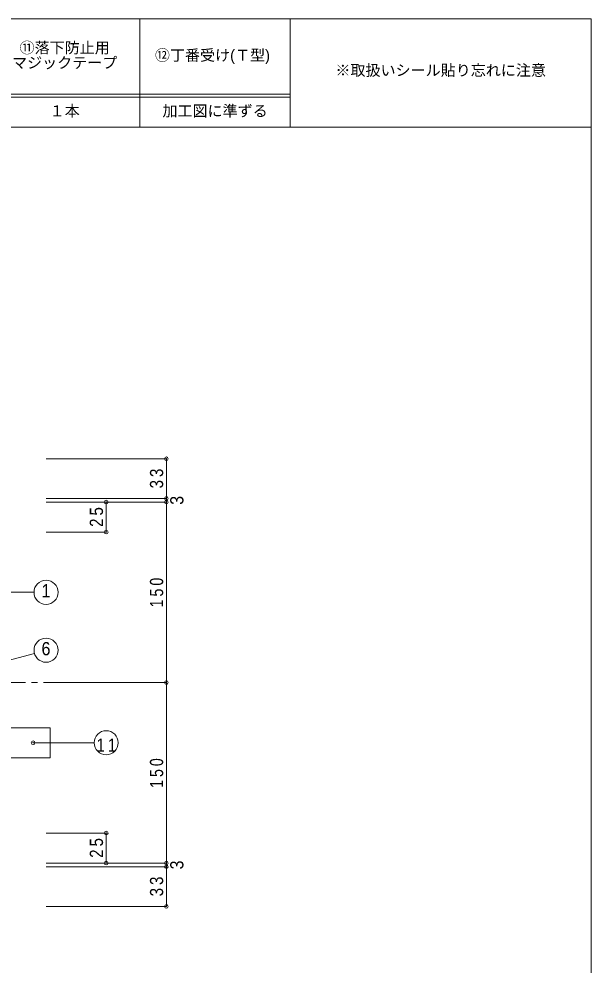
# Model space of a CAD drawing. Units: millimetres at full size, sheet at 1:5. Extents: x -4786 to 1000, y -688 to 1008.
# Drawn here: x 524 to 1000, y -99 to 688 of the extents above; entities that cross this region are included whole.
import ezdxf
from ezdxf.enums import TextEntityAlignment as Align

# ---------------------------------------------------------------- set-up
doc = ezdxf.new("R2010")
doc.units = ezdxf.units.MM
doc.header["$LTSCALE"] = 5
doc.header["$PDMODE"] = 32
doc.header["$PDSIZE"] = 3
doc.linetypes.add('CHAIN2', pattern=[12, 9, -1, 1, -1])
for name, color, linetype, lineweight in [('2-3_寸法', 4, 'Continuous', 9), ('2-4_引出線字', 4, 'Continuous', 9), ('2-5_文字', 7, 'Continuous', 9), ('2-8_他製品', 7, 'Continuous', 9), ('F-0_図面枠', 6, 'Continuous', 9), ('F-5_F-5ﾚｲﾔ', 7, 'Continuous', 9)]:
    doc.layers.add(name, color=color, linetype=linetype, lineweight=lineweight)
doc.styles.add('HGｺﾞｼｯｸM', font='')
doc.styles.get('HGｺﾞｼｯｸM').set_extended_font_data('HGｺﾞｼｯｸM')

msp = doc.modelspace()

# ---------------------------------------------------------------- linework, layer by layer
at = {"layer": '2-3_寸法'}
for p, q in [((647, 322), (547, 322)), ((647, 322), (647, 289)), ((647, 289), (547, 289)), ((597, 286), (547, 286)), ((597, 286), (597, 261)), ((647, 286), (597, 286)), ((647, 289), (647, 286)), ((647, 136), (647, 286)), ((597, 261), (547, 261)), ((647, 136), (547, 136)), ((647, -14), (647, 136)), ((597, 11), (547, 11)), ((597, 11), (597, -14)), ((597, -14), (547, -14)), ((647, -14), (597, -14)), ((647, -14), (647, -17)), ((647, -17), (547, -17)), ((647, -17), (647, -50)), ((647, -50), (547, -50))]:
    msp.add_line(p, q, dxfattribs=at)
for p in [(647, 322), (597, 286), (647, 289), (647, 286), (597, 261), (647, 136), (597, 11), (597, -14), (647, -14), (647, -17), (647, -50)]:
    msp.add_point(p, dxfattribs=at)
at = {"layer": '2-4_引出線字'}
for p, q in [((537, 211), (453.5, 211)), ((446.65, 136), (537.341, 160.301)), ((536.25, 86), (587, 86))]:
    msp.add_line(p, q, dxfattribs=at)
for centre in [(547, 211), (547, 162.889), (597, 86)]:
    msp.add_circle(centre, 10, dxfattribs=at)
msp.add_point((536.25, 86), dxfattribs=at)
at = {"layer": '2-5_文字'}
for p, q in [((505.5, 98.5), (550.5, 98.5)), ((550.5, 73.5), (550.5, 98.5)), ((505.5, 73.5), (550.5, 73.5))]:
    msp.add_line(p, q, dxfattribs=at)
at = {"layer": '2-8_他製品', "linetype": 'CHAIN2'}
msp.add_line((125, 136), (547, 136), dxfattribs=at)
at = {"layer": 'F-0_図面枠'}
for p in [(-1000, 687.5), (1000, -687.5)]:
    msp.add_line(p, (1000, 687.5), dxfattribs=at)
at = {"layer": 'F-5_F-5ﾚｲﾔ'}
for p, q in [((625, 687.5), (625, 597.5)), ((750, 687.5), (750, 597.5)), ((-1000, 625), (750, 625)), ((-1000, 622.5), (750, 622.5)), ((-1000, 597.5), (1000, 597.5))]:
    msp.add_line(p, q, dxfattribs=at)

# ---------------------------------------------------------------- texts
at = {"layer": '2-3_寸法', "color": 7, "style": 'HGｺﾞｼｯｸM', "width": 0.9}
for p in [(664.5, 283.75), (664.5, -19.25)]:
    msp.add_text('3', height=11, rotation=90, dxfattribs=at).set_placement(p, align=Align.BOTTOM_LEFT)
at = {"layer": '2-3_寸法', "color": 7, "char_height": 11, "attachment_point": 7, "rotation": 90, "style": 'HGｺﾞｼｯｸM'}
for s, insert in [('\\T1.36;\\W0.85;33', (644.5, 297.375)), ('\\T1.36;\\W0.85;25', (594.5, 265.375)), ('\\T1.38;\\W0.8;150', (644.5, 198.5)), ('\\T1.38;\\W0.8;150', (644.5, 48.5)), ('\\T1.36;\\W0.85;25', (594.5, -9.625)), ('\\T1.36;\\W0.85;33', (644.5, -41.625))]:
    msp.add_mtext(s, dxfattribs=dict(at, insert=insert))
at = {"layer": '2-5_文字', "style": 'HGｺﾞｼｯｸM', "width": 0.9}
for s, p in [('1', (543.25, 203.5)), ('6', (543.25, 155.389))]:
    msp.add_text(s, height=11, dxfattribs=at).set_placement(p, align=Align.BOTTOM_LEFT)
at = {"layer": '2-5_文字', "insert": (588.875, 78.5), "char_height": 11, "attachment_point": 7, "style": 'HGｺﾞｼｯｸM'}
msp.add_mtext('\\T1.36;\\W0.85;11', dxfattribs=at)
at = {"layer": 'F-5_F-5ﾚｲﾔ', "style": 'HGｺﾞｼｯｸM'}
for s, p in [('⑪落下防止用', (525, 656.25)), ('⑫丁番受け(Ｔ型)', (637.5, 650)), ('マジックテープ', (518.75, 643.75)), ('※取扱いシール貼り忘れに注意', (787.5, 637.5)), ('１本', (550, 603.75)), ('加工図に準ずる', (643.75, 603.75))]:
    msp.add_text(s, height=9.164, dxfattribs=at).set_placement(p, align=Align.BOTTOM_LEFT)

doc.saveas('drawing.dxf')
